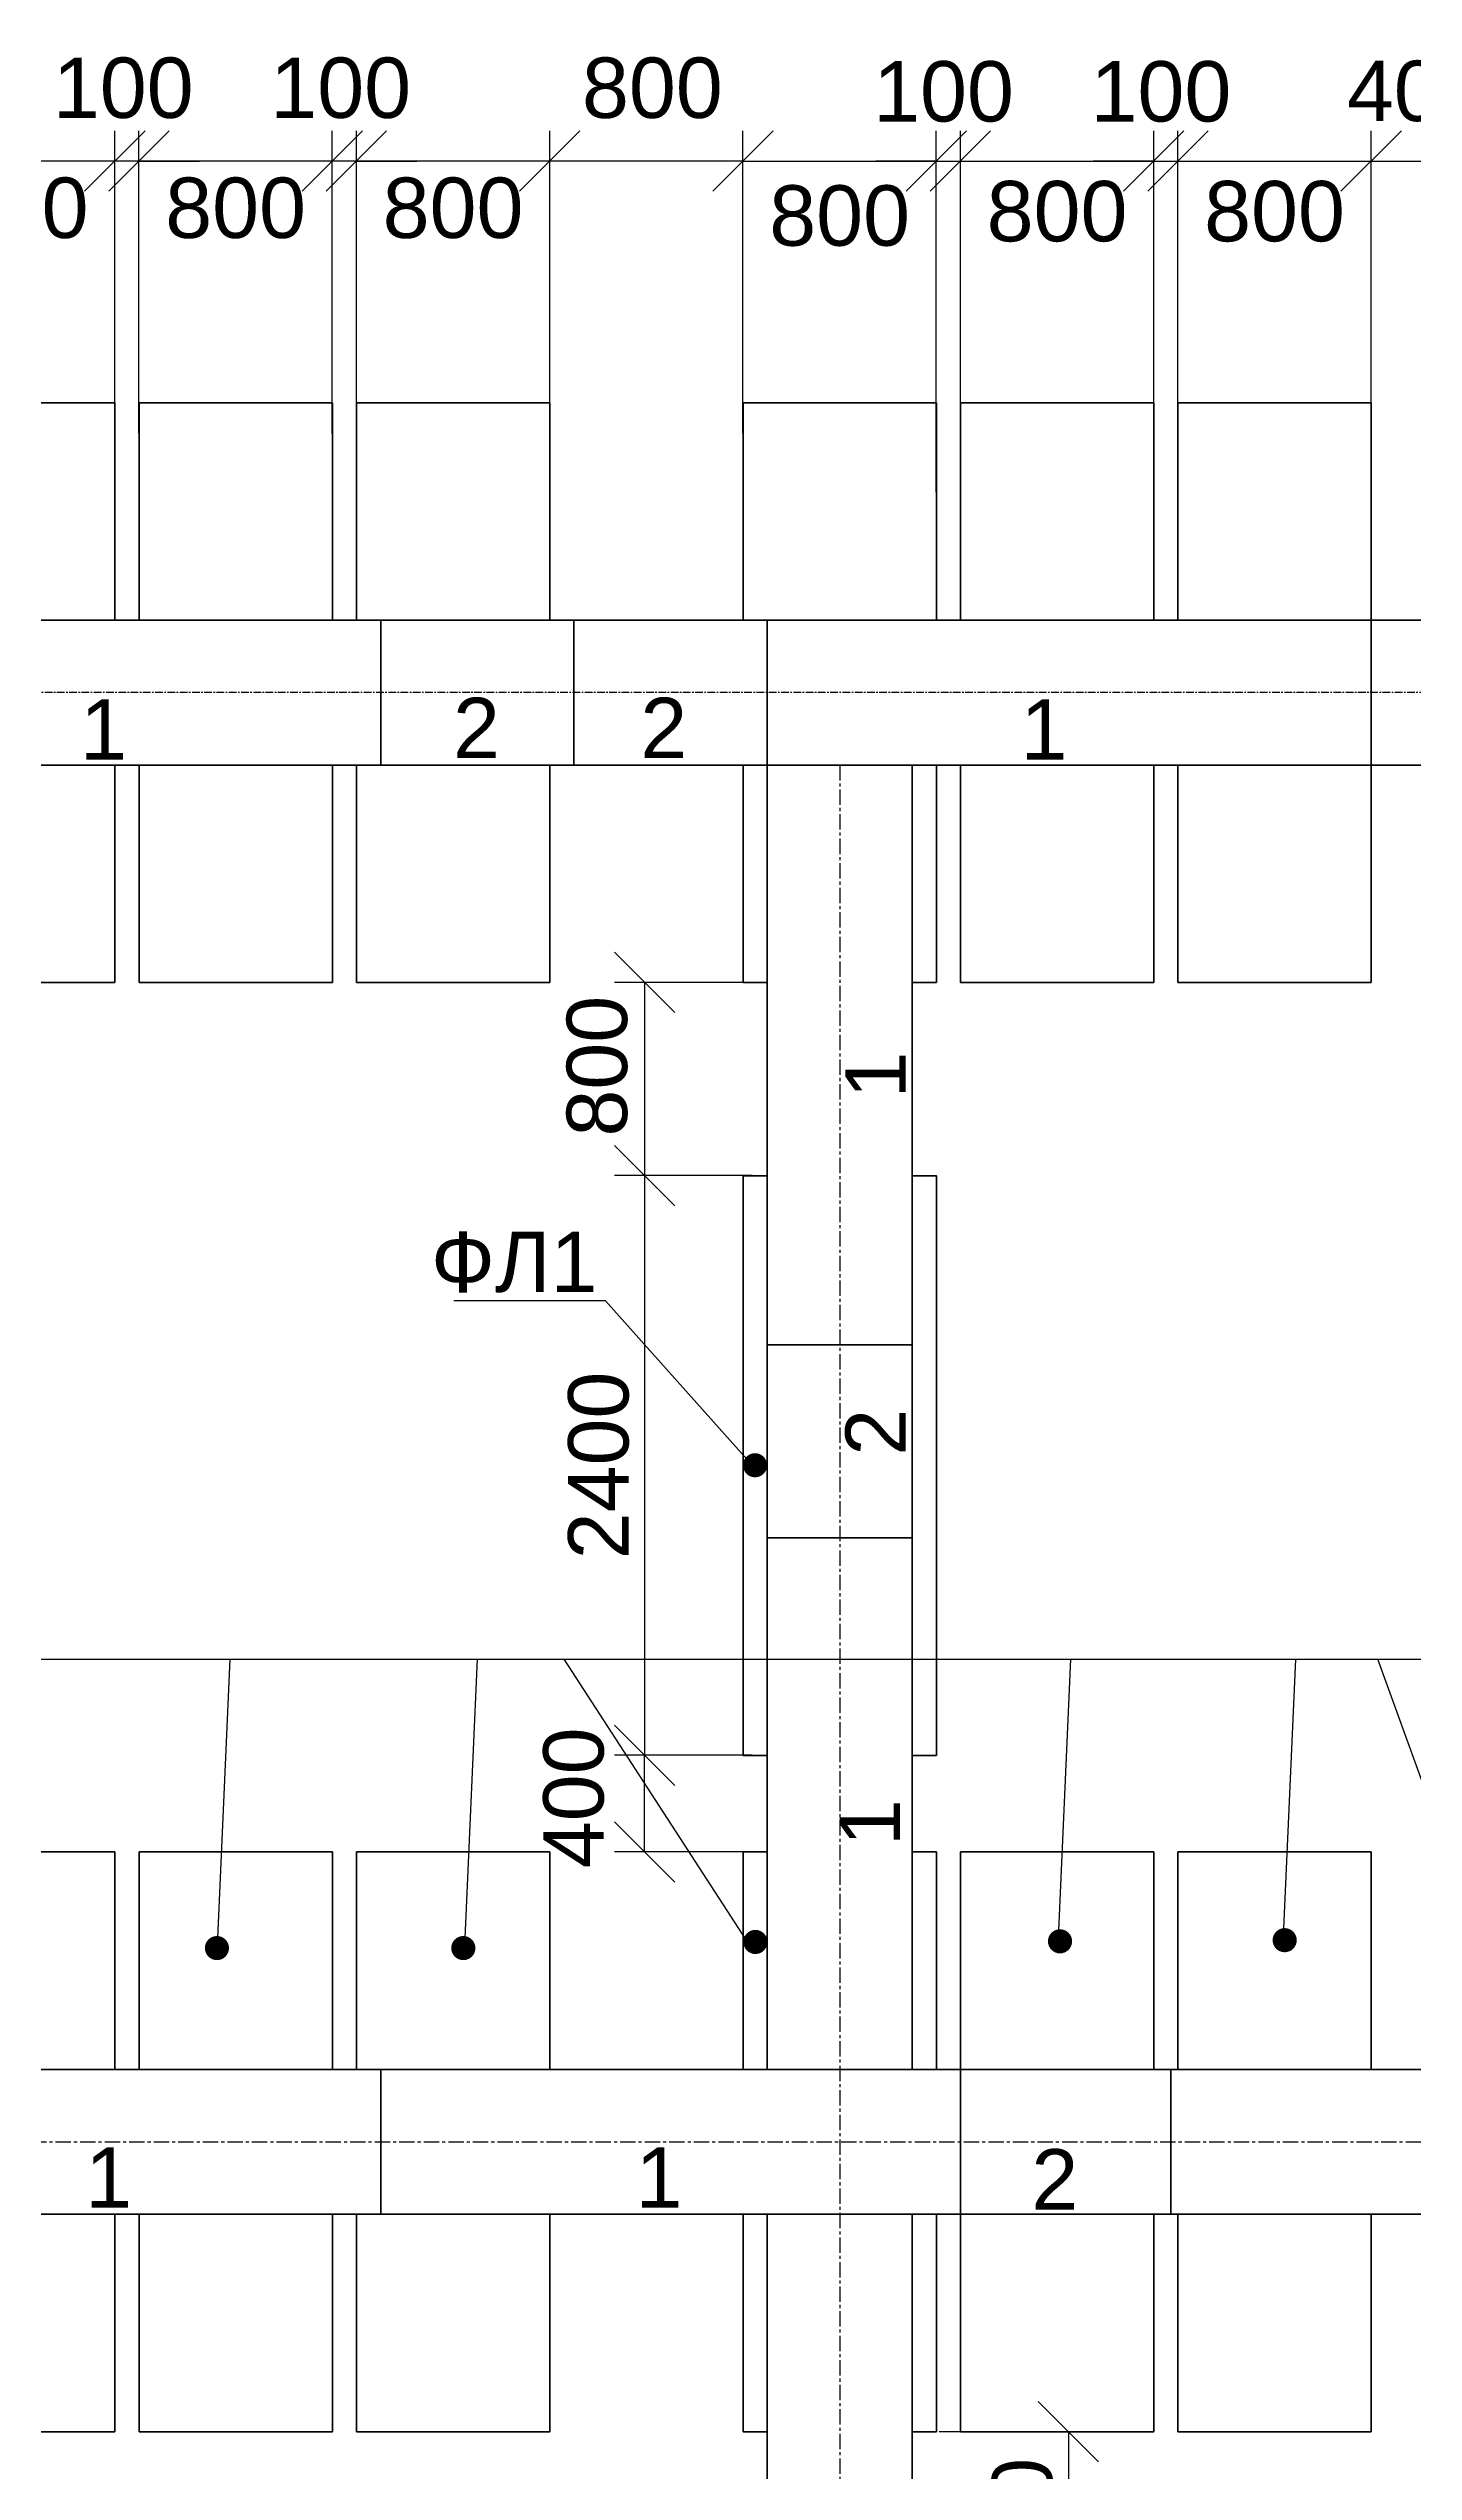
# Model space of a CAD drawing. Header units: millimetres. Extents: x -229914 to 856942, y -268655 to 87212.
# Drawn here: x 341074 to 346724, y -140275 to -130244 of the extents above; entities that cross this region are included whole.
import ezdxf

# ---------------------------------------------------------------- set-up
doc = ezdxf.new("R2010")
doc.units = ezdxf.units.MM
for name, pattern in [('DASHDOT_axis', [24, 20, -1.5, 1, -1.5]), ('осевая', [50.8, 31.75, -6.35, 6.35, -6.35]), ('осеваяX2', [101.6, 63.5, -12.7, 12.7, -12.7])]:
    doc.linetypes.add(name, pattern=pattern)
doc.layers.add('каменные и деревянные эл', color=7, linetype='Continuous', lineweight=60)
doc.layers.add('Ось', color=7, linetype='DASHDOT_axis', lineweight=25)
doc.styles.get("Standard").update_dxf_attribs({"font": 'arial.ttf'})
doc.styles.add('Аннотативный', font='arial.ttf')
doc.dimstyles.new('Копия Аннотативный', dxfattribs={"dimscale": 0, "dimtxt": 2.5, "dimasz": 2.5, "dimexe": 1.25, "dimexo": 0.625, "dimtad": 1, "dimtxsty": 'Аннотативный', "dimblk": 'OBLIQUE', "dimcen": 2.5, "dimadec": 0, "dimazin": 0, "dimtfac": 1, "dimtmove": 0, "dimatfit": 3, "dimldrblk": 'OBLIQUE', "dimfxl": 1, "dimarcsym": 0})

# ---------------------------------------------------------------- blocks, each defined once
blk = doc.blocks.new('_Oblique')
at = {"color": 0, "linetype": 'ByBlock', "lineweight": -2}
blk.add_line((-0.5, -0.5), (0.5, 0.5), dxfattribs=at)
blk = doc.blocks.new('*D122')
at = {"color": 0, "lineweight": -2, "transparency": 16777216}
for p, q in [((340549, -131836), (340549, -130585)), ((341349, -131648), (341349, -130585)), ((341349, -130710), (340549, -130710))]:
    blk.add_line(p, q, dxfattribs=at)
at = {"layer": 'Defpoints', "color": 0, "transparency": 16777216}
for p in [(340549, -130710), (341349, -131710), (340549, -131898)]:
    blk.add_point(p, dxfattribs=at)
at = {"color": 0, "lineweight": -2, "transparency": 16777216, "xscale": 250, "yscale": 250, "zscale": 250, "rotation": 180}
blk.add_blockref('_Oblique', (340549, -130710), dxfattribs=at)
at = {"color": 0, "lineweight": -2, "transparency": 16777216, "xscale": 250, "yscale": 250, "zscale": 250}
blk.add_blockref('_Oblique', (341349, -130710), dxfattribs=at)
at = {"color": 0, "transparency": 16777216, "insert": (340949, -130905), "char_height": 250, "attachment_point": 5, "style": 'Аннотативный'}
blk.add_mtext('800', dxfattribs=at)
blk = doc.blocks.new('*D124')
at = {"color": 0, "lineweight": -2, "transparency": 16777216}
for p, q in [((341449, -131836), (341449, -130585)), ((342249, -131648), (342249, -130585)), ((342249, -130710), (341449, -130710))]:
    blk.add_line(p, q, dxfattribs=at)
at = {"layer": 'Defpoints', "color": 0, "transparency": 16777216}
for p in [(341449, -130710), (342249, -131710), (341449, -131898)]:
    blk.add_point(p, dxfattribs=at)
at = {"color": 0, "lineweight": -2, "transparency": 16777216, "xscale": 250, "yscale": 250, "zscale": 250, "rotation": 180}
blk.add_blockref('_Oblique', (341449, -130710), dxfattribs=at)
at = {"color": 0, "lineweight": -2, "transparency": 16777216, "xscale": 250, "yscale": 250, "zscale": 250}
blk.add_blockref('_Oblique', (342249, -130710), dxfattribs=at)
at = {"color": 0, "transparency": 16777216, "insert": (341849, -130905), "char_height": 250, "attachment_point": 5, "style": 'Аннотативный'}
blk.add_mtext('800', dxfattribs=at)
blk = doc.blocks.new('*D125')
at = {"color": 0, "lineweight": -2, "transparency": 16777216}
for p, q in [((341349, -131838), (341349, -130585)), ((341449, -131836), (341449, -130585)), ((341349, -130710), (341099, -130710)), ((341449, -130710), (341349, -130710)), ((341449, -130710), (341699, -130710))]:
    blk.add_line(p, q, dxfattribs=at)
at = {"layer": 'Defpoints', "color": 0, "transparency": 16777216}
for p in [(341349, -130710), (341349, -131900), (341449, -131898)]:
    blk.add_point(p, dxfattribs=at)
at = {"color": 0, "lineweight": -2, "transparency": 16777216, "xscale": 250, "yscale": 250, "zscale": 250}
blk.add_blockref('_Oblique', (341349, -130710), dxfattribs=at)
at = {"color": 0, "lineweight": -2, "transparency": 16777216, "xscale": 250, "yscale": 250, "zscale": 250, "rotation": 180}
blk.add_blockref('_Oblique', (341449, -130710), dxfattribs=at)
at = {"color": 0, "transparency": 16777216, "insert": (341384, -130408), "char_height": 250, "attachment_point": 5, "style": 'Аннотативный'}
blk.add_mtext('100', dxfattribs=at)
blk = doc.blocks.new('*D126')
at = {"color": 0, "lineweight": -2, "transparency": 16777216}
for p, q in [((342349, -131836), (342349, -130585)), ((343149, -131648), (343149, -130585)), ((343149, -130710), (342349, -130710))]:
    blk.add_line(p, q, dxfattribs=at)
at = {"layer": 'Defpoints', "color": 0, "transparency": 16777216}
for p in [(342349, -130710), (343149, -131710), (342349, -131898)]:
    blk.add_point(p, dxfattribs=at)
at = {"color": 0, "lineweight": -2, "transparency": 16777216, "xscale": 250, "yscale": 250, "zscale": 250, "rotation": 180}
blk.add_blockref('_Oblique', (342349, -130710), dxfattribs=at)
at = {"color": 0, "lineweight": -2, "transparency": 16777216, "xscale": 250, "yscale": 250, "zscale": 250}
blk.add_blockref('_Oblique', (343149, -130710), dxfattribs=at)
at = {"color": 0, "transparency": 16777216, "insert": (342749, -130905), "char_height": 250, "attachment_point": 5, "style": 'Аннотативный'}
blk.add_mtext('800', dxfattribs=at)
blk = doc.blocks.new('*D127')
at = {"color": 0, "lineweight": -2, "transparency": 16777216}
for p, q in [((342249, -131838), (342249, -130585)), ((342349, -131836), (342349, -130585)), ((342249, -130710), (341999, -130710)), ((342349, -130710), (342249, -130710)), ((342349, -130710), (342599, -130710))]:
    blk.add_line(p, q, dxfattribs=at)
at = {"layer": 'Defpoints', "color": 0, "transparency": 16777216}
for p in [(342249, -130710), (342249, -131900), (342349, -131898)]:
    blk.add_point(p, dxfattribs=at)
at = {"color": 0, "lineweight": -2, "transparency": 16777216, "xscale": 250, "yscale": 250, "zscale": 250}
blk.add_blockref('_Oblique', (342249, -130710), dxfattribs=at)
at = {"color": 0, "lineweight": -2, "transparency": 16777216, "xscale": 250, "yscale": 250, "zscale": 250, "rotation": 180}
blk.add_blockref('_Oblique', (342349, -130710), dxfattribs=at)
at = {"color": 0, "transparency": 16777216, "insert": (342284, -130408), "char_height": 250, "attachment_point": 5, "style": 'Аннотативный'}
blk.add_mtext('100', dxfattribs=at)
blk = doc.blocks.new('*D128')
at = {"color": 0, "lineweight": -2, "transparency": 16777216}
for p, q in [((343149, -131838), (343149, -130585)), ((343949, -131836), (343949, -130585)), ((343949, -130710), (343149, -130710))]:
    blk.add_line(p, q, dxfattribs=at)
at = {"layer": 'Defpoints', "color": 0, "transparency": 16777216}
for p in [(343149, -130710), (343149, -131900), (343949, -131898)]:
    blk.add_point(p, dxfattribs=at)
at = {"color": 0, "lineweight": -2, "transparency": 16777216, "xscale": 250, "yscale": 250, "zscale": 250, "rotation": 180}
blk.add_blockref('_Oblique', (343149, -130710), dxfattribs=at)
at = {"color": 0, "lineweight": -2, "transparency": 16777216, "xscale": 250, "yscale": 250, "zscale": 250}
blk.add_blockref('_Oblique', (343949, -130710), dxfattribs=at)
at = {"color": 0, "transparency": 16777216, "insert": (343574, -130408), "char_height": 250, "attachment_point": 5, "style": 'Аннотативный'}
blk.add_mtext('800', dxfattribs=at)
blk = doc.blocks.new('*D129')
at = {"color": 0, "lineweight": -2, "transparency": 16777216}
for p, q in [((343949, -131648), (343949, -130585)), ((344749, -131648), (344749, -130585)), ((343949, -130710), (344749, -130710))]:
    blk.add_line(p, q, dxfattribs=at)
at = {"layer": 'Defpoints', "color": 0, "transparency": 16777216}
for p in [(344749, -130710), (343949, -131710), (344749, -131710)]:
    blk.add_point(p, dxfattribs=at)
at = {"color": 0, "lineweight": -2, "transparency": 16777216, "xscale": 250, "yscale": 250, "zscale": 250, "rotation": 180}
blk.add_blockref('_Oblique', (343949, -130710), dxfattribs=at)
at = {"color": 0, "lineweight": -2, "transparency": 16777216, "xscale": 250, "yscale": 250, "zscale": 250}
blk.add_blockref('_Oblique', (344749, -130710), dxfattribs=at)
at = {"color": 0, "transparency": 16777216, "insert": (344349, -130937), "char_height": 250, "attachment_point": 5, "style": 'Аннотативный'}
blk.add_mtext('800', dxfattribs=at)
blk = doc.blocks.new('*D130')
at = {"color": 0, "lineweight": -2, "transparency": 16777216}
for p, q in [((344749, -132081), (344749, -130585)), ((344849, -132098), (344849, -130585)), ((344749, -130710), (344499, -130710)), ((344749, -130710), (344849, -130710)), ((344849, -130710), (345099, -130710))]:
    blk.add_line(p, q, dxfattribs=at)
at = {"layer": 'Defpoints', "color": 0, "transparency": 16777216}
for p in [(344849, -130710), (344749, -132143), (344849, -132160)]:
    blk.add_point(p, dxfattribs=at)
at = {"color": 0, "lineweight": -2, "transparency": 16777216, "xscale": 250, "yscale": 250, "zscale": 250}
blk.add_blockref('_Oblique', (344749, -130710), dxfattribs=at)
at = {"color": 0, "lineweight": -2, "transparency": 16777216, "xscale": 250, "yscale": 250, "zscale": 250, "rotation": 180}
blk.add_blockref('_Oblique', (344849, -130710), dxfattribs=at)
at = {"color": 0, "transparency": 16777216, "insert": (344779, -130423), "char_height": 250, "attachment_point": 5, "style": 'Аннотативный'}
blk.add_mtext('100', dxfattribs=at)
blk = doc.blocks.new('*D131')
at = {"color": 0, "lineweight": -2, "transparency": 16777216}
for p, q in [((344849, -131648), (344849, -130585)), ((345649, -131648), (345649, -130585)), ((344849, -130710), (345649, -130710))]:
    blk.add_line(p, q, dxfattribs=at)
at = {"layer": 'Defpoints', "color": 0, "transparency": 16777216}
for p in [(345649, -130710), (344849, -131710), (345649, -131710)]:
    blk.add_point(p, dxfattribs=at)
at = {"color": 0, "lineweight": -2, "transparency": 16777216, "xscale": 250, "yscale": 250, "zscale": 250, "rotation": 180}
blk.add_blockref('_Oblique', (344849, -130710), dxfattribs=at)
at = {"color": 0, "lineweight": -2, "transparency": 16777216, "xscale": 250, "yscale": 250, "zscale": 250}
blk.add_blockref('_Oblique', (345649, -130710), dxfattribs=at)
at = {"color": 0, "transparency": 16777216, "insert": (345249, -130919), "char_height": 250, "attachment_point": 5, "style": 'Аннотативный'}
blk.add_mtext('800', dxfattribs=at)
blk = doc.blocks.new('*D133')
at = {"color": 0, "lineweight": -2, "transparency": 16777216}
for p, q in [((345649, -132081), (345649, -130585)), ((345749, -132098), (345749, -130585)), ((345649, -130710), (345399, -130710)), ((345649, -130710), (345749, -130710)), ((345749, -130710), (345999, -130710))]:
    blk.add_line(p, q, dxfattribs=at)
at = {"layer": 'Defpoints', "color": 0, "transparency": 16777216}
for p in [(345749, -130710), (345649, -132143), (345749, -132160)]:
    blk.add_point(p, dxfattribs=at)
at = {"color": 0, "lineweight": -2, "transparency": 16777216, "xscale": 250, "yscale": 250, "zscale": 250}
blk.add_blockref('_Oblique', (345649, -130710), dxfattribs=at)
at = {"color": 0, "lineweight": -2, "transparency": 16777216, "xscale": 250, "yscale": 250, "zscale": 250, "rotation": 180}
blk.add_blockref('_Oblique', (345749, -130710), dxfattribs=at)
at = {"color": 0, "transparency": 16777216, "insert": (345679, -130423), "char_height": 250, "attachment_point": 5, "style": 'Аннотативный'}
blk.add_mtext('100', dxfattribs=at)
blk = doc.blocks.new('*D132')
at = {"color": 0, "lineweight": -2, "transparency": 16777216}
for p, q in [((345749, -131648), (345749, -130585)), ((346549, -131878), (346549, -130585)), ((345749, -130710), (346549, -130710))]:
    blk.add_line(p, q, dxfattribs=at)
at = {"layer": 'Defpoints', "color": 0, "transparency": 16777216}
for p in [(346549, -130710), (345749, -131710), (346549, -131940)]:
    blk.add_point(p, dxfattribs=at)
at = {"color": 0, "lineweight": -2, "transparency": 16777216, "xscale": 250, "yscale": 250, "zscale": 250, "rotation": 180}
blk.add_blockref('_Oblique', (345749, -130710), dxfattribs=at)
at = {"color": 0, "lineweight": -2, "transparency": 16777216, "xscale": 250, "yscale": 250, "zscale": 250}
blk.add_blockref('_Oblique', (346549, -130710), dxfattribs=at)
at = {"color": 0, "transparency": 16777216, "insert": (346149, -130919), "char_height": 250, "attachment_point": 5, "style": 'Аннотативный'}
blk.add_mtext('800', dxfattribs=at)
blk = doc.blocks.new('*D146')
at = {"color": 0, "lineweight": -2, "transparency": 16777216}
for p, q in [((346549, -131878), (346549, -130585)), ((346949, -131963), (346949, -130585)), ((346549, -130710), (346949, -130710))]:
    blk.add_line(p, q, dxfattribs=at)
at = {"layer": 'Defpoints', "color": 0, "transparency": 16777216}
for p in [(346949, -130710), (346549, -131940), (346949, -132025)]:
    blk.add_point(p, dxfattribs=at)
at = {"color": 0, "lineweight": -2, "transparency": 16777216, "xscale": 250, "yscale": 250, "zscale": 250, "rotation": 180}
blk.add_blockref('_Oblique', (346549, -130710), dxfattribs=at)
at = {"color": 0, "lineweight": -2, "transparency": 16777216, "xscale": 250, "yscale": 250, "zscale": 250}
blk.add_blockref('_Oblique', (346949, -130710), dxfattribs=at)
at = {"color": 0, "transparency": 16777216, "insert": (346740, -130421), "char_height": 250, "attachment_point": 5, "style": 'Аннотативный'}
blk.add_mtext('400', dxfattribs=at)
blk = doc.blocks.new('*D154')
at = {"color": 0, "lineweight": -2, "transparency": 16777216}
for p, q in [((340549, -131836), (340549, -130585)), ((341349, -131648), (341349, -130585)), ((341349, -130710), (340549, -130710))]:
    blk.add_line(p, q, dxfattribs=at)
at = {"layer": 'Defpoints', "color": 0, "transparency": 16777216}
for p in [(340549, -130710), (341349, -131710), (340549, -131898)]:
    blk.add_point(p, dxfattribs=at)
at = {"color": 0, "lineweight": -2, "transparency": 16777216, "xscale": 250, "yscale": 250, "zscale": 250, "rotation": 180}
blk.add_blockref('_Oblique', (340549, -130710), dxfattribs=at)
at = {"color": 0, "lineweight": -2, "transparency": 16777216, "xscale": 250, "yscale": 250, "zscale": 250}
blk.add_blockref('_Oblique', (341349, -130710), dxfattribs=at)
at = {"color": 0, "transparency": 16777216, "insert": (340949, -130905), "char_height": 250, "attachment_point": 5, "style": 'Аннотативный'}
blk.add_mtext('800', dxfattribs=at)
blk = doc.blocks.new('*D156')
at = {"color": 0, "lineweight": -2, "transparency": 16777216}
for p, q in [((341449, -131836), (341449, -130585)), ((342249, -131648), (342249, -130585)), ((342249, -130710), (341449, -130710))]:
    blk.add_line(p, q, dxfattribs=at)
at = {"layer": 'Defpoints', "color": 0, "transparency": 16777216}
for p in [(341449, -130710), (342249, -131710), (341449, -131898)]:
    blk.add_point(p, dxfattribs=at)
at = {"color": 0, "lineweight": -2, "transparency": 16777216, "xscale": 250, "yscale": 250, "zscale": 250, "rotation": 180}
blk.add_blockref('_Oblique', (341449, -130710), dxfattribs=at)
at = {"color": 0, "lineweight": -2, "transparency": 16777216, "xscale": 250, "yscale": 250, "zscale": 250}
blk.add_blockref('_Oblique', (342249, -130710), dxfattribs=at)
at = {"color": 0, "transparency": 16777216, "insert": (341849, -130905), "char_height": 250, "attachment_point": 5, "style": 'Аннотативный'}
blk.add_mtext('800', dxfattribs=at)
blk = doc.blocks.new('*D167')
at = {"color": 0, "lineweight": -2, "transparency": 16777216}
for p, q in [((341349, -131838), (341349, -130585)), ((341449, -131836), (341449, -130585)), ((341349, -130710), (341099, -130710)), ((341449, -130710), (341349, -130710)), ((341449, -130710), (341699, -130710))]:
    blk.add_line(p, q, dxfattribs=at)
at = {"layer": 'Defpoints', "color": 0, "transparency": 16777216}
for p in [(341349, -130710), (341349, -131900), (341449, -131898)]:
    blk.add_point(p, dxfattribs=at)
at = {"color": 0, "lineweight": -2, "transparency": 16777216, "xscale": 250, "yscale": 250, "zscale": 250}
blk.add_blockref('_Oblique', (341349, -130710), dxfattribs=at)
at = {"color": 0, "lineweight": -2, "transparency": 16777216, "xscale": 250, "yscale": 250, "zscale": 250, "rotation": 180}
blk.add_blockref('_Oblique', (341449, -130710), dxfattribs=at)
at = {"color": 0, "transparency": 16777216, "insert": (341384, -130408), "char_height": 250, "attachment_point": 5, "style": 'Аннотативный'}
blk.add_mtext('100', dxfattribs=at)
blk = doc.blocks.new('*D168')
at = {"color": 0, "lineweight": -2, "transparency": 16777216}
for p, q in [((342349, -131836), (342349, -130585)), ((343149, -131648), (343149, -130585)), ((343149, -130710), (342349, -130710))]:
    blk.add_line(p, q, dxfattribs=at)
at = {"layer": 'Defpoints', "color": 0, "transparency": 16777216}
for p in [(342349, -130710), (343149, -131710), (342349, -131898)]:
    blk.add_point(p, dxfattribs=at)
at = {"color": 0, "lineweight": -2, "transparency": 16777216, "xscale": 250, "yscale": 250, "zscale": 250, "rotation": 180}
blk.add_blockref('_Oblique', (342349, -130710), dxfattribs=at)
at = {"color": 0, "lineweight": -2, "transparency": 16777216, "xscale": 250, "yscale": 250, "zscale": 250}
blk.add_blockref('_Oblique', (343149, -130710), dxfattribs=at)
at = {"color": 0, "transparency": 16777216, "insert": (342749, -130905), "char_height": 250, "attachment_point": 5, "style": 'Аннотативный'}
blk.add_mtext('800', dxfattribs=at)
blk = doc.blocks.new('*D169')
at = {"color": 0, "lineweight": -2, "transparency": 16777216}
for p, q in [((342249, -131838), (342249, -130585)), ((342349, -131836), (342349, -130585)), ((342249, -130710), (341999, -130710)), ((342349, -130710), (342249, -130710)), ((342349, -130710), (342599, -130710))]:
    blk.add_line(p, q, dxfattribs=at)
at = {"layer": 'Defpoints', "color": 0, "transparency": 16777216}
for p in [(342249, -130710), (342249, -131900), (342349, -131898)]:
    blk.add_point(p, dxfattribs=at)
at = {"color": 0, "lineweight": -2, "transparency": 16777216, "xscale": 250, "yscale": 250, "zscale": 250}
blk.add_blockref('_Oblique', (342249, -130710), dxfattribs=at)
at = {"color": 0, "lineweight": -2, "transparency": 16777216, "xscale": 250, "yscale": 250, "zscale": 250, "rotation": 180}
blk.add_blockref('_Oblique', (342349, -130710), dxfattribs=at)
at = {"color": 0, "transparency": 16777216, "insert": (342284, -130408), "char_height": 250, "attachment_point": 5, "style": 'Аннотативный'}
blk.add_mtext('100', dxfattribs=at)
blk = doc.blocks.new('*D170')
at = {"color": 0, "lineweight": -2, "transparency": 16777216}
for p, q in [((343149, -131838), (343149, -130585)), ((343949, -131836), (343949, -130585)), ((343949, -130710), (343149, -130710))]:
    blk.add_line(p, q, dxfattribs=at)
at = {"layer": 'Defpoints', "color": 0, "transparency": 16777216}
for p in [(343149, -130710), (343149, -131900), (343949, -131898)]:
    blk.add_point(p, dxfattribs=at)
at = {"color": 0, "lineweight": -2, "transparency": 16777216, "xscale": 250, "yscale": 250, "zscale": 250, "rotation": 180}
blk.add_blockref('_Oblique', (343149, -130710), dxfattribs=at)
at = {"color": 0, "lineweight": -2, "transparency": 16777216, "xscale": 250, "yscale": 250, "zscale": 250}
blk.add_blockref('_Oblique', (343949, -130710), dxfattribs=at)
at = {"color": 0, "transparency": 16777216, "insert": (343574, -130408), "char_height": 250, "attachment_point": 5, "style": 'Аннотативный'}
blk.add_mtext('800', dxfattribs=at)
blk = doc.blocks.new('*D175')
at = {"color": 0, "lineweight": -2, "transparency": 16777216}
for p, q in [((343949, -131648), (343949, -130585)), ((344749, -131648), (344749, -130585)), ((343949, -130710), (344749, -130710))]:
    blk.add_line(p, q, dxfattribs=at)
at = {"layer": 'Defpoints', "color": 0, "transparency": 16777216}
for p in [(344749, -130710), (343949, -131710), (344749, -131710)]:
    blk.add_point(p, dxfattribs=at)
at = {"color": 0, "lineweight": -2, "transparency": 16777216, "xscale": 250, "yscale": 250, "zscale": 250, "rotation": 180}
blk.add_blockref('_Oblique', (343949, -130710), dxfattribs=at)
at = {"color": 0, "lineweight": -2, "transparency": 16777216, "xscale": 250, "yscale": 250, "zscale": 250}
blk.add_blockref('_Oblique', (344749, -130710), dxfattribs=at)
at = {"color": 0, "transparency": 16777216, "insert": (344349, -130937), "char_height": 250, "attachment_point": 5, "style": 'Аннотативный'}
blk.add_mtext('800', dxfattribs=at)
blk = doc.blocks.new('*D176')
at = {"color": 0, "lineweight": -2, "transparency": 16777216}
for p, q in [((344749, -132081), (344749, -130585)), ((344849, -132098), (344849, -130585)), ((344749, -130710), (344499, -130710)), ((344749, -130710), (344849, -130710)), ((344849, -130710), (345099, -130710))]:
    blk.add_line(p, q, dxfattribs=at)
at = {"layer": 'Defpoints', "color": 0, "transparency": 16777216}
for p in [(344849, -130710), (344749, -132143), (344849, -132160)]:
    blk.add_point(p, dxfattribs=at)
at = {"color": 0, "lineweight": -2, "transparency": 16777216, "xscale": 250, "yscale": 250, "zscale": 250}
blk.add_blockref('_Oblique', (344749, -130710), dxfattribs=at)
at = {"color": 0, "lineweight": -2, "transparency": 16777216, "xscale": 250, "yscale": 250, "zscale": 250, "rotation": 180}
blk.add_blockref('_Oblique', (344849, -130710), dxfattribs=at)
at = {"color": 0, "transparency": 16777216, "insert": (344779, -130423), "char_height": 250, "attachment_point": 5, "style": 'Аннотативный'}
blk.add_mtext('100', dxfattribs=at)
blk = doc.blocks.new('*D157')
at = {"color": 0, "lineweight": -2, "transparency": 16777216}
for p, q in [((344849, -131648), (344849, -130585)), ((345649, -131648), (345649, -130585)), ((344849, -130710), (345649, -130710))]:
    blk.add_line(p, q, dxfattribs=at)
at = {"layer": 'Defpoints', "color": 0, "transparency": 16777216}
for p in [(345649, -130710), (344849, -131710), (345649, -131710)]:
    blk.add_point(p, dxfattribs=at)
at = {"color": 0, "lineweight": -2, "transparency": 16777216, "xscale": 250, "yscale": 250, "zscale": 250, "rotation": 180}
blk.add_blockref('_Oblique', (344849, -130710), dxfattribs=at)
at = {"color": 0, "lineweight": -2, "transparency": 16777216, "xscale": 250, "yscale": 250, "zscale": 250}
blk.add_blockref('_Oblique', (345649, -130710), dxfattribs=at)
at = {"color": 0, "transparency": 16777216, "insert": (345249, -130919), "char_height": 250, "attachment_point": 5, "style": 'Аннотативный'}
blk.add_mtext('800', dxfattribs=at)
blk = doc.blocks.new('*D158')
at = {"color": 0, "lineweight": -2, "transparency": 16777216}
for p, q in [((345649, -132081), (345649, -130585)), ((345749, -132098), (345749, -130585)), ((345649, -130710), (345399, -130710)), ((345649, -130710), (345749, -130710)), ((345749, -130710), (345999, -130710))]:
    blk.add_line(p, q, dxfattribs=at)
at = {"layer": 'Defpoints', "color": 0, "transparency": 16777216}
for p in [(345749, -130710), (345649, -132143), (345749, -132160)]:
    blk.add_point(p, dxfattribs=at)
at = {"color": 0, "lineweight": -2, "transparency": 16777216, "xscale": 250, "yscale": 250, "zscale": 250}
blk.add_blockref('_Oblique', (345649, -130710), dxfattribs=at)
at = {"color": 0, "lineweight": -2, "transparency": 16777216, "xscale": 250, "yscale": 250, "zscale": 250, "rotation": 180}
blk.add_blockref('_Oblique', (345749, -130710), dxfattribs=at)
at = {"color": 0, "transparency": 16777216, "insert": (345679, -130423), "char_height": 250, "attachment_point": 5, "style": 'Аннотативный'}
blk.add_mtext('100', dxfattribs=at)
blk = doc.blocks.new('*D159')
at = {"color": 0, "lineweight": -2, "transparency": 16777216}
for p, q in [((345749, -131648), (345749, -130585)), ((346549, -131878), (346549, -130585)), ((345749, -130710), (346549, -130710))]:
    blk.add_line(p, q, dxfattribs=at)
at = {"layer": 'Defpoints', "color": 0, "transparency": 16777216}
for p in [(346549, -130710), (345749, -131710), (346549, -131940)]:
    blk.add_point(p, dxfattribs=at)
at = {"color": 0, "lineweight": -2, "transparency": 16777216, "xscale": 250, "yscale": 250, "zscale": 250, "rotation": 180}
blk.add_blockref('_Oblique', (345749, -130710), dxfattribs=at)
at = {"color": 0, "lineweight": -2, "transparency": 16777216, "xscale": 250, "yscale": 250, "zscale": 250}
blk.add_blockref('_Oblique', (346549, -130710), dxfattribs=at)
at = {"color": 0, "transparency": 16777216, "insert": (346149, -130919), "char_height": 250, "attachment_point": 5, "style": 'Аннотативный'}
blk.add_mtext('800', dxfattribs=at)
blk = doc.blocks.new('*D173')
at = {"color": 0, "lineweight": -2, "transparency": 16777216}
for p, q in [((346549, -131878), (346549, -130585)), ((346949, -131963), (346949, -130585)), ((346549, -130710), (346949, -130710))]:
    blk.add_line(p, q, dxfattribs=at)
at = {"layer": 'Defpoints', "color": 0, "transparency": 16777216}
for p in [(346949, -130710), (346549, -131940), (346949, -132025)]:
    blk.add_point(p, dxfattribs=at)
at = {"color": 0, "lineweight": -2, "transparency": 16777216, "xscale": 250, "yscale": 250, "zscale": 250, "rotation": 180}
blk.add_blockref('_Oblique', (346549, -130710), dxfattribs=at)
at = {"color": 0, "lineweight": -2, "transparency": 16777216, "xscale": 250, "yscale": 250, "zscale": 250}
blk.add_blockref('_Oblique', (346949, -130710), dxfattribs=at)
at = {"color": 0, "transparency": 16777216, "insert": (346740, -130421), "char_height": 250, "attachment_point": 5, "style": 'Аннотативный'}
blk.add_mtext('400', dxfattribs=at)
blk = doc.blocks.new('*D273')
at = {"color": 0, "lineweight": -2, "transparency": 16777216}
for p, q in [((343987, -134110), (343417, -134110)), ((343542, -134110), (343542, -134910)), ((343987, -134910), (343417, -134910))]:
    blk.add_line(p, q, dxfattribs=at)
at = {"layer": 'Defpoints', "color": 0, "transparency": 16777216}
for p in [(344049, -134110), (343542, -134910), (344049, -134910)]:
    blk.add_point(p, dxfattribs=at)
at = {"color": 0, "lineweight": -2, "transparency": 16777216, "xscale": 250, "yscale": 250, "zscale": 250}
for p, rotation in [((343542, -134110), 90), ((343542, -134910), 270)]:
    blk.add_blockref('_Oblique', p, dxfattribs=dict(at, rotation=rotation))
at = {"color": 0, "transparency": 16777216, "insert": (343346, -134457), "char_height": 250, "attachment_point": 5, "rotation": 90, "style": 'Аннотативный'}
blk.add_mtext('800', dxfattribs=at)
blk = doc.blocks.new('*D274')
at = {"color": 0, "lineweight": -2, "transparency": 16777216}
for p, q in [((343987, -134910), (343417, -134910)), ((343542, -134910), (343542, -137310)), ((343987, -137310), (343417, -137310))]:
    blk.add_line(p, q, dxfattribs=at)
at = {"layer": 'Defpoints', "color": 0, "transparency": 16777216}
for p in [(344049, -134910), (343542, -137310), (344049, -137310)]:
    blk.add_point(p, dxfattribs=at)
at = {"color": 0, "lineweight": -2, "transparency": 16777216, "xscale": 250, "yscale": 250, "zscale": 250}
for p, rotation in [((343542, -134910), 90), ((343542, -137310), 270)]:
    blk.add_blockref('_Oblique', p, dxfattribs=dict(at, rotation=rotation))
at = {"color": 0, "transparency": 16777216, "insert": (343352, -136110), "char_height": 250, "attachment_point": 5, "rotation": 90, "style": 'Аннотативный'}
blk.add_mtext('2400', dxfattribs=at)
blk = doc.blocks.new('*D275')
at = {"color": 0, "lineweight": -2, "transparency": 16777216}
for p, q in [((343987, -137310), (343417, -137310)), ((343542, -137710), (343542, -137310)), ((343986, -137710), (343417, -137710))]:
    blk.add_line(p, q, dxfattribs=at)
at = {"layer": 'Defpoints', "color": 0, "transparency": 16777216}
for p in [(343542, -137310), (344049, -137310), (344048, -137710)]:
    blk.add_point(p, dxfattribs=at)
at = {"color": 0, "lineweight": -2, "transparency": 16777216, "xscale": 250, "yscale": 250, "zscale": 250}
for p, rotation in [((343542, -137310), 90), ((343542, -137710), 270)]:
    blk.add_blockref('_Oblique', p, dxfattribs=dict(at, rotation=rotation))
at = {"color": 0, "transparency": 16777216, "insert": (343249, -137486), "char_height": 250, "attachment_point": 5, "rotation": 90, "style": 'Аннотативный'}
blk.add_mtext('400', dxfattribs=at)
blk = doc.blocks.new('*D276')
at = {"color": 0, "lineweight": -2, "transparency": 16777216}
for p, q in [((344761, -140110), (345421, -140110)), ((345296, -140110), (345296, -140910)), ((344712, -140910), (345421, -140910))]:
    blk.add_line(p, q, dxfattribs=at)
at = {"layer": 'Defpoints', "color": 0, "transparency": 16777216}
for p in [(344699, -140110), (344649, -140910), (345296, -140910)]:
    blk.add_point(p, dxfattribs=at)
at = {"color": 0, "lineweight": -2, "transparency": 16777216, "xscale": 250, "yscale": 250, "zscale": 250}
for p, rotation in [((345296, -140110), 90), ((345296, -140910), 270)]:
    blk.add_blockref('_Oblique', p, dxfattribs=dict(at, rotation=rotation))
at = {"color": 0, "transparency": 16777216, "insert": (345106, -140510), "char_height": 250, "attachment_point": 5, "rotation": 90, "style": 'Аннотативный'}
blk.add_mtext('800', dxfattribs=at)

msp = doc.modelspace()

# ---------------------------------------------------------------- hatches: boundary and pattern name
h = msp.add_hatch(color=256)
h.dxf.hatch_style = 1
h.paths.add_polyline_path([(343948.9177, -136109.16392, 1), (344048.9177, -136109.16392, 1)])
h = msp.add_hatch(color=256)
h.dxf.hatch_style = 1
h.paths.add_polyline_path([(343950.40373, -138082.69118, 1), (344050.40373, -138082.69118, 1)])
h = msp.add_hatch(color=256)
h.dxf.hatch_style = 1
h.paths.add_polyline_path([(345211.20302, -138080.06002, 1), (345311.20302, -138080.06002, 1)])
h = msp.add_hatch(color=256)
h.dxf.hatch_style = 1
h.paths.add_polyline_path([(346141.13753, -138075.39071, 1), (346241.13753, -138075.39071, 1)])
h = msp.add_hatch(color=256)
h.dxf.hatch_style = 1
h.paths.add_polyline_path([(341721.73042, -138108.014, 1), (341821.73042, -138108.014, 1)])
h = msp.add_hatch(color=256)
h.dxf.hatch_style = 1
h.paths.add_polyline_path([(342741.51019, -138108.014, 1), (342841.51019, -138108.014, 1)])

# ---------------------------------------------------------------- linework, layer by layer
at = {"linetype": 'осеваяX2'}
for p, q in [((344349.47859, -133210.26154), (344349.47859, -144910.26154)), ((337649.47859, -138910.26154), (354049.47859, -138910.26154))]:
    msp.add_line(p, q, dxfattribs=at)
for p, q in [((343379.79433, -135428.34075), (342752.77907, -135428.34075)), ((344010.70756, -136135.63202), (343379.79433, -135428.34075)), ((344360.13506, -135610.26154), (344360.13506, -135610.26154)), ((338272.97379, -136912.35771), (353446.37795, -136912.35771)), ((341772.75716, -138129.14158), (341827.03404, -136912.35771)), ((342796.34673, -138129.14158), (342850.6236, -136912.35771)), ((343997.41248, -138129.14158), (343209.02651, -136912.35771)), ((345251.55076, -138129.14158), (345305.82764, -136912.35771)), ((346184.16673, -138089.18131), (346236.66111, -136912.35771)), ((346998.94263, -138079.19125), (346576.13508, -136912.35771))]:
    msp.add_line(p, q)
at = {"lineweight": 25}
msp.add_line((344323.22859, -138610.26154), (344323.22859, -138610.26154), dxfattribs=at)
at = {"layer": 'каменные и деревянные эл', "lineweight": 60}
for p, q in [((340549.47859, -131710.26154), (341349.47859, -131710.26154)), ((341349.47859, -131710.26154), (341349.47859, -132610.26154)), ((341449.47859, -131710.26154), (342249.47859, -131710.26154)), ((341449.47859, -131710.26154), (341449.47859, -132610.26154)), ((342249.47859, -131710.26154), (342249.47859, -132610.26154)), ((342349.47859, -131710.26154), (343149.47859, -131710.26154)), ((342349.47859, -131710.26154), (342349.47859, -132610.26154)), ((343149.47859, -131710.26154), (343149.47859, -132610.26154)), ((337049.47859, -132610.26154), (354649.47859, -132610.26154)), ((342449.47859, -133210.26154), (342449.47859, -132610.26154)), ((343249.47859, -133210.26154), (343249.47859, -132610.26154)), ((344049.47859, -133210.26154), (344049.47859, -132610.26154)), ((346549.47859, -133210.26154), (346549.47859, -132610.26154)), ((337049.47859, -133210.26154), (354649.47859, -133210.26154)), ((344049.47859, -133210.26154), (344049.47859, -138610.26154)), ((344649.47859, -133210.26154), (344649.47859, -138610.26154)), ((344048.22859, -135610.26154), (344648.22859, -135610.26154)), ((344048.22859, -136410.26154), (344648.22859, -136410.26154)), ((343949.47859, -137710.26154), (344048.22859, -137710.26154)), ((344648.22859, -137710.26154), (344749.47859, -137710.26154)), ((344749.47859, -138610.26154), (344749.47859, -137710.26154)), ((344849.47859, -138610.26154), (344849.47859, -137710.26154)), ((344849.47859, -137710.26154), (345649.47859, -137710.26154)), ((345649.47859, -138610.26154), (345649.47859, -137710.26154)), ((345749.47859, -138610.26154), (345749.47859, -137710.26154)), ((345749.47859, -137710.26154), (346549.47859, -137710.26154)), ((346549.47859, -138610.26154), (346549.47859, -137710.26154)), ((337649.47859, -138610.26154), (354049.47859, -138610.26154)), ((337649.47859, -139210.26154), (354049.47859, -139210.26154)), ((344049.47859, -139210.26154), (344049.47859, -144910.26154)), ((344649.47859, -139210.26154), (344649.47859, -144610.26154))]:
    msp.add_line(p, q, dxfattribs=at)
at = {"layer": 'каменные и деревянные эл'}
for p, q in [((343949.47859, -131710.26154), (344749.47859, -131710.26154)), ((343949.47859, -132610.26154), (343949.47859, -131710.26154)), ((344749.47859, -132610.26154), (344749.47859, -131710.26154)), ((344849.47859, -132610.26154), (344849.47859, -131710.26154)), ((344849.47859, -131710.26154), (345649.47859, -131710.26154)), ((345649.47859, -132610.26154), (345649.47859, -131710.26154)), ((345749.47859, -132610.26154), (345749.47859, -131710.26154)), ((345749.47859, -131710.26154), (346549.47859, -131710.26154)), ((346549.47859, -132610.26154), (346549.47859, -131710.26154)), ((341349.47859, -133210.26154), (341349.47859, -134110.26154)), ((341449.47859, -133210.26154), (341449.47859, -134110.26154)), ((342249.47859, -133210.26154), (342249.47859, -134110.26154)), ((342349.47859, -133210.26154), (342349.47859, -134110.26154)), ((343149.47859, -133210.26154), (343149.47859, -134110.26154)), ((343949.47859, -134110.26154), (343949.47859, -133210.26154)), ((344749.47859, -134110.26154), (344749.47859, -133210.26154)), ((344849.47859, -134110.26154), (344849.47859, -133210.26154)), ((345649.47859, -134110.26154), (345649.47859, -133210.26154)), ((345749.47859, -134110.26154), (345749.47859, -133210.26154)), ((346549.47859, -134110.26154), (346549.47859, -133210.26154)), ((340549.47859, -134110.26154), (341349.47859, -134110.26154)), ((341449.47859, -134110.26154), (342249.47859, -134110.26154)), ((342349.47859, -134110.26154), (343149.47859, -134110.26154)), ((343949.47859, -134110.26154), (344048.22859, -134110.26154)), ((344648.22859, -134110.26154), (344749.47859, -134110.26154)), ((344849.47859, -134110.26154), (345649.47859, -134110.26154)), ((345749.47859, -134110.26154), (346549.47859, -134110.26154)), ((340549.47859, -137710.26154), (341349.47859, -137710.26154)), ((341349.47859, -137710.26154), (341349.47859, -138610.26154)), ((341449.47859, -137710.26154), (342249.47859, -137710.26154)), ((341449.47859, -137710.26154), (341449.47859, -138610.26154)), ((342249.47859, -137710.26154), (342249.47859, -138610.26154)), ((342349.47859, -137710.26154), (343149.47859, -137710.26154)), ((342349.47859, -137710.26154), (342349.47859, -138610.26154)), ((343149.47859, -137710.26154), (343149.47859, -138610.26154)), ((343949.47859, -138610.26154), (343949.47859, -137710.26154)), ((342449.47859, -139210.26154), (342449.47859, -138610.26154)), ((344849.47859, -139210.26154), (344849.47859, -138610.26154)), ((345719.47859, -139210.26154), (345719.47859, -138610.26154)), ((341349.47859, -139210.26154), (341349.47859, -140110.26154)), ((341449.47859, -139210.26154), (341449.47859, -140110.26154)), ((342249.47859, -139210.26154), (342249.47859, -140110.26154)), ((342349.47859, -139210.26154), (342349.47859, -140110.26154)), ((343149.47859, -139210.26154), (343149.47859, -140110.26154)), ((343949.47859, -140110.26154), (343949.47859, -139210.26154)), ((344749.47859, -140110.26154), (344749.47859, -139210.26154)), ((344849.47859, -140110.26154), (344849.47859, -139210.26154)), ((345649.47859, -140110.26154), (345649.47859, -139210.26154)), ((345749.47859, -140110.26154), (345749.47859, -139210.26154)), ((346549.47859, -140110.26154), (346549.47859, -139210.26154)), ((340549.47859, -140110.26154), (341349.47859, -140110.26154)), ((341449.47859, -140110.26154), (342249.47859, -140110.26154)), ((342349.47859, -140110.26154), (343149.47859, -140110.26154)), ((343949.47859, -140110.26154), (344048.22859, -140110.26154)), ((344648.22859, -140110.26154), (344749.47859, -140110.26154)), ((344849.47859, -140110.26154), (345649.47859, -140110.26154)), ((345749.47859, -140110.26154), (346549.47859, -140110.26154))]:
    msp.add_line(p, q, dxfattribs=at)
for points in [[(344049.47859, -137310.26154), (343949.47859, -137310.26154), (343949.47859, -134910.26154), (344049.47859, -134910.26154)], [(344649.47859, -134910.26154), (344749.47859, -134910.26154), (344749.47859, -135810.26154), (344749.47859, -137310.26154), (344649.47859, -137310.26154)]]:
    msp.add_lwpolyline(points, dxfattribs=at)
at = {"layer": 'Ось', "linetype": 'осевая', "lineweight": 25}
msp.add_lwpolyline([(337349.47859, -132910.26154), (337349.47859, -144910.26154), (354349.47859, -144910.26154), (354349.47859, -132910.26154)], close=True, dxfattribs=at)

# ---------------------------------------------------------------- texts
at = {"lineweight": 25, "char_height": 250, "attachment_point": 3}
for s, insert in [('\\pxa0.66667,sm1.07917;1', (341399.44276, -132937.61154)), ('\\pxa0.66667,sm1.07917;2', (342942.89495, -132931.73002)), ('\\pxa0.66667,sm1.07917;2', (343718.22752, -132931.73002)), ('\\pxa0.66667,sm1.07917;1', (345291.67712, -132937.61154)), ('\\pxa0.66667,sm1.07917;ФЛ1', (343346.25997, -135142.22037)), ('\\pxa0.66667,sm1.07917;1', (341420.20541, -138932.87257)), ('\\pxa0.66667,sm1.07917;1', (343699.17693, -138932.87257)), ('\\pxa0.66667,sm1.07917;2', (345336.78224, -138940.60692))]:
    msp.add_mtext_dynamic_manual_height_columns(s, width=110.1427955, gutter_width=1250, heights=[0], dxfattribs=dict(at, insert=insert))
at = {"lineweight": 25, "char_height": 250, "attachment_point": 3, "rotation": 90}
for s, insert in [('\\pxa0.66667,sm1.07917;1', (344372.72266, -134396.48455)), ('\\pxa0.66667,sm1.07917;2', (344372.93495, -135875.45919)), ('\\pxa0.66667,sm1.07917;1', (344349.47859, -137491.82141))]:
    msp.add_mtext_dynamic_manual_height_columns(s, width=110.1427955, gutter_width=1250, heights=[0], dxfattribs=dict(at, insert=insert))

# ---------------------------------------------------------------- dimensions: what is measured, and where the dimension line sits
for base, p1, p2, picture, middle in [((341349.47859, -130710.26154), (341449.47859, -131898.18451), (341349.47859, -131900.28216), '*D125', (341383.86955, -130407.69538)), ((341349.47859, -130710.26154), (341449.47859, -131898.18451), (341349.47859, -131900.28216), '*D167', (341383.86955, -130407.69538)), ((342249.47859, -130710.26154), (342349.47859, -131898.18451), (342249.47859, -131900.28216), '*D127', (342283.86955, -130407.69538)), ((342249.47859, -130710.26154), (342349.47859, -131898.18451), (342249.47859, -131900.28216), '*D169', (342283.86955, -130407.69538)), ((343149.47859, -130710.26154), (343949.47859, -131898.18451), (343149.47859, -131900.28216), '*D128', (343573.99816, -130407.69538)), ((343149.47859, -130710.26154), (343949.47859, -131898.18451), (343149.47859, -131900.28216), '*D170', (343573.99816, -130407.69538)), ((344849.47859, -130710.26154), (344749.47859, -132143.37507), (344849.47859, -132160.26154), '*D130', (344778.90637, -130423.44836)), ((344849.47859, -130710.26154), (344749.47859, -132143.37507), (344849.47859, -132160.26154), '*D176', (344778.90637, -130423.44836)), ((345749.47859, -130710.26154), (345649.47859, -132143.37507), (345749.47859, -132160.26154), '*D133', (345678.90637, -130423.44836)), ((345749.47859, -130710.26154), (345649.47859, -132143.37507), (345749.47859, -132160.26154), '*D158', (345678.90637, -130423.44836)), ((346949.47859, -130710.26154), (346549.47859, -131940.06924), (346949.47859, -132025.18421), '*D146', (346740.35947, -130421.31058)), ((346949.47859, -130710.26154), (346549.47859, -131940.06924), (346949.47859, -132025.18421), '*D173', (346740.35947, -130421.31058)), ((340549.47859, -130710.26154), (341349.47859, -131710.26154), (340549.47859, -131898.18451), '*D122', (340949.47859, -130905.01927)), ((340549.47859, -130710.26154), (341349.47859, -131710.26154), (340549.47859, -131898.18451), '*D154', (340949.47859, -130905.01927)), ((341449.47859, -130710.26154), (342249.47859, -131710.26154), (341449.47859, -131898.18451), '*D124', (341849.47859, -130905.01927)), ((341449.47859, -130710.26154), (342249.47859, -131710.26154), (341449.47859, -131898.18451), '*D156', (341849.47859, -130905.01927)), ((342349.47859, -130710.26154), (343149.47859, -131710.26154), (342349.47859, -131898.18451), '*D126', (342749.47859, -130905.01927)), ((342349.47859, -130710.26154), (343149.47859, -131710.26154), (342349.47859, -131898.18451), '*D168', (342749.47859, -130905.01927)), ((344749.47859, -130710.26154), (343949.47859, -131710.26154), (344749.47859, -131710.26154), '*D129', (344349.47859, -130936.99651)), ((344749.47859, -130710.26154), (343949.47859, -131710.26154), (344749.47859, -131710.26154), '*D175', (344349.47859, -130936.99651)), ((345649.47859, -130710.26154), (344849.47859, -131710.26154), (345649.47859, -131710.26154), '*D131', (345249.47859, -130919.15982)), ((345649.47859, -130710.26154), (344849.47859, -131710.26154), (345649.47859, -131710.26154), '*D157', (345249.47859, -130919.15982)), ((346549.47859, -130710.26154), (345749.47859, -131710.26154), (346549.47859, -131940.06924), '*D132', (346149.47859, -130919.15982)), ((346549.47859, -130710.26154), (345749.47859, -131710.26154), (346549.47859, -131940.06924), '*D159', (346149.47859, -130919.15982))]:
    dim = msp.add_linear_dim(base=base, p1=p1, p2=p2, dimstyle='Копия Аннотативный', override={"dimtmove": 2})
    dim.commit()
    dim.dimension.update_dxf_attribs({"geometry": picture, "text_midpoint": middle, "dimtype": 160})
for base, p1, p2, picture, middle in [((343541.95787, -134910.26154), (344049.47859, -134110.26154), (344049.47859, -134910.26154), '*D273', (343345.72748, -134456.87122)), ((343541.95787, -137310.26154), (344048.22859, -137710.26154), (344049.47859, -137310.26154), '*D275', (343248.94114, -137485.88469))]:
    dim = msp.add_linear_dim(base=base, p1=p1, p2=p2, angle=90, dimstyle='Копия Аннотативный', override={"dimtmove": 2})
    dim.commit()
    dim.dimension.update_dxf_attribs({"geometry": picture, "text_midpoint": middle, "dimtype": 160})
for base, p1, p2, picture, middle in [((343541.95787, -137310.26154), (344049.47859, -134910.26154), (344049.47859, -137310.26154), '*D274', (343351.81462, -136110.26154)), ((345295.87205, -140910.26154), (344698.85359, -140110.26154), (344649.47859, -140910.26154), '*D276', (345105.7288, -140510.26154))]:
    dim = msp.add_linear_dim(base=base, p1=p1, p2=p2, angle=90, dimstyle='Копия Аннотативный')
    dim.commit()
    dim.dimension.update_dxf_attribs({"geometry": picture, "text_midpoint": middle})

doc.saveas('drawing.dxf')
